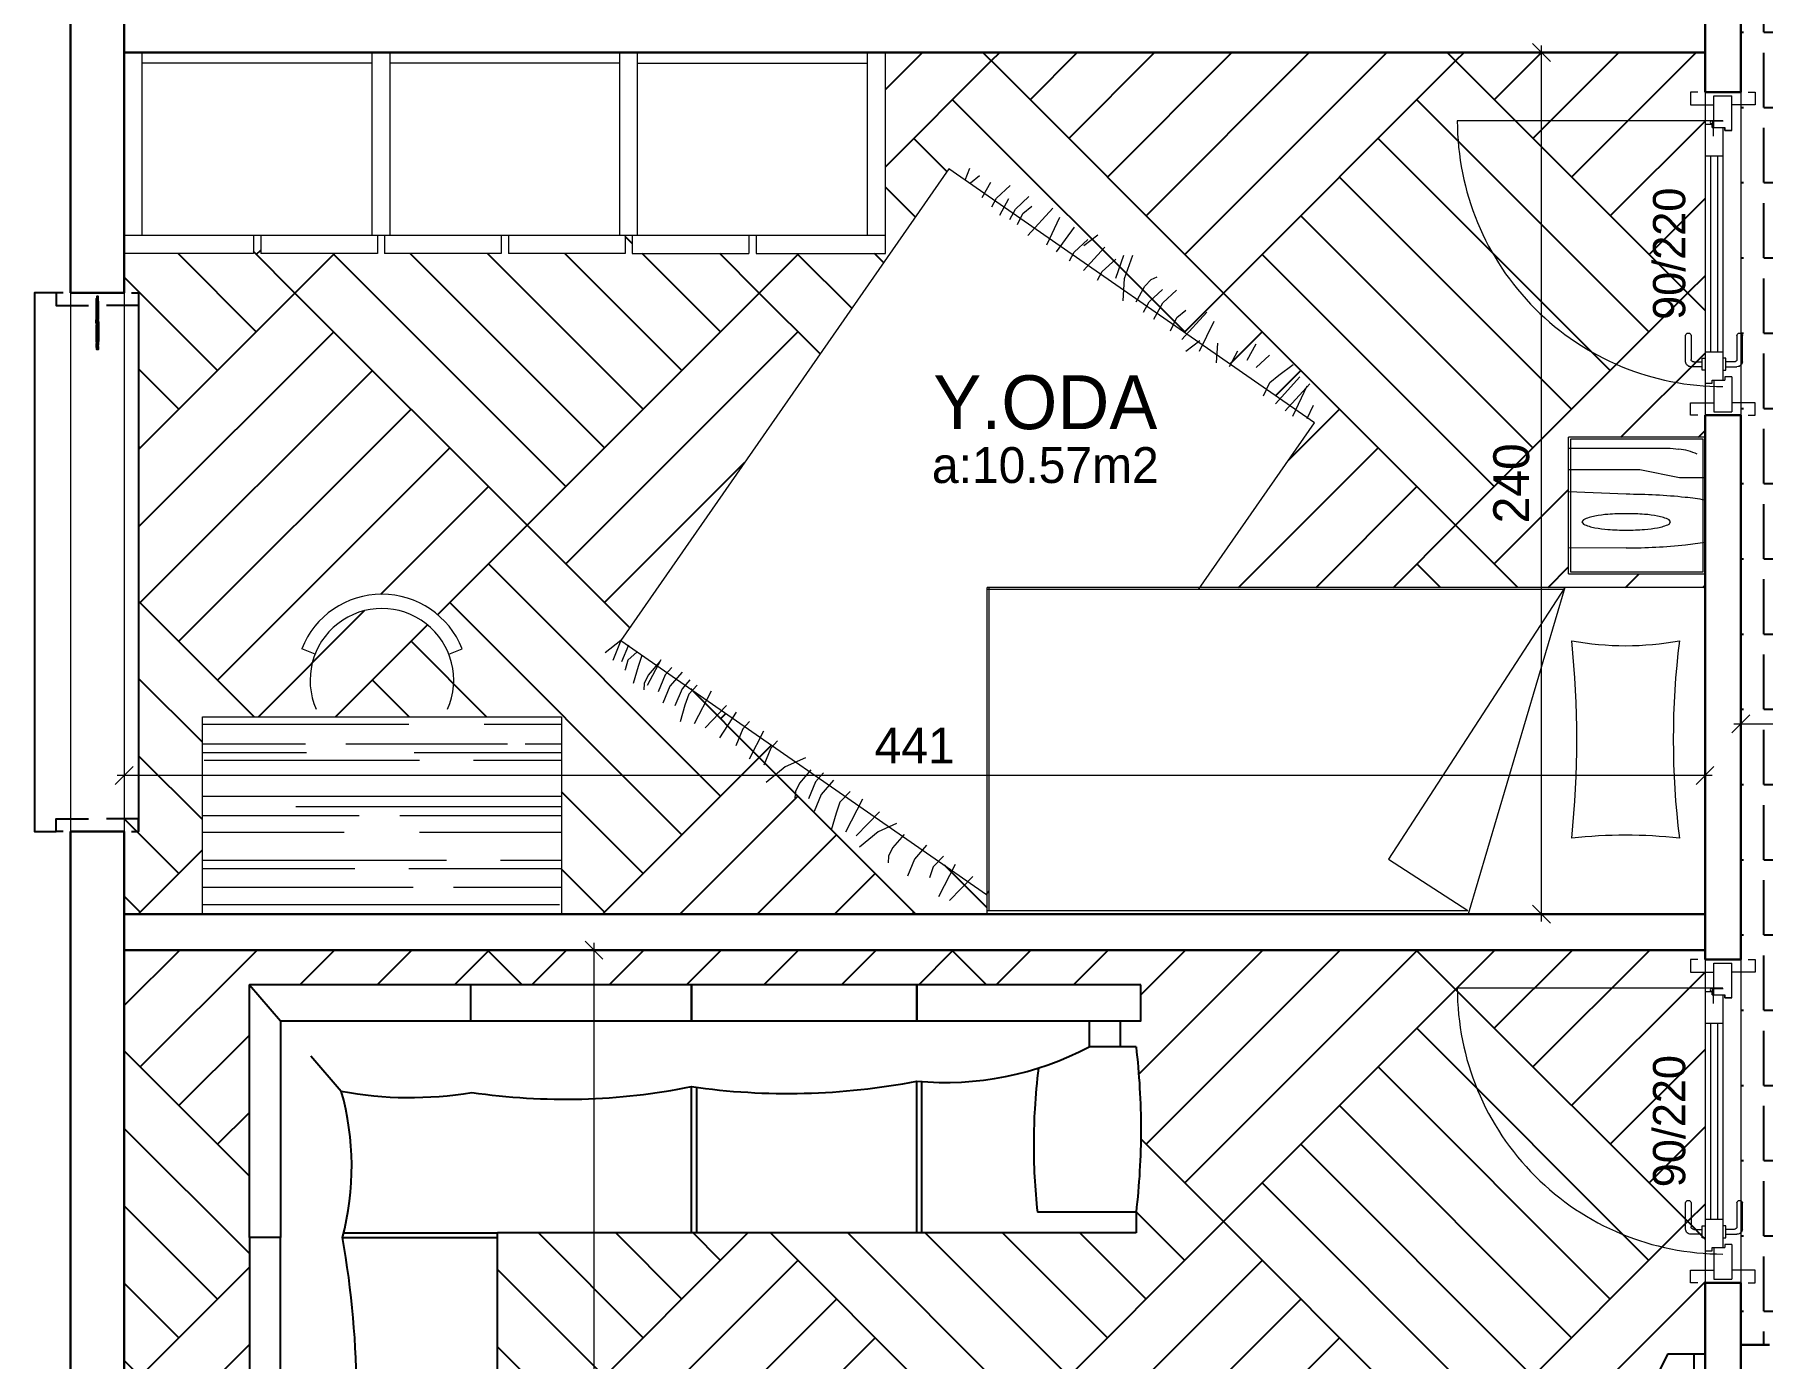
# Model space of a CAD drawing. Header units: centimetres. Extents: x 562865 to 1310255, y -148070 to 32737.
# Drawn here: x 616957.3 to 617438.7, y 17484.3 to 17853 of the extents above; entities that cross this region are included whole.
import ezdxf
from ezdxf.enums import TextEntityAlignment as Align

# ---------------------------------------------------------------- set-up
doc = ezdxf.new("R2010")
doc.units = ezdxf.units.CM
doc.header["$LTSCALE"] = 2.5
doc.layers.get('0').update_dxf_attribs({"color": 86})
for name, color, linetype in [('alan', 7, 'Continuous'), ('kapi-yazi', 7, 'Continuous'), ('mahal', 7, 'Continuous'), ('pencere', 7, 'Continuous'), ('tarama', 173, 'Continuous')]:
    doc.layers.add(name, color=color, linetype=linetype)
for name, color, linetype, lineweight in [('DUVAR', 4, 'Continuous', 30), ('duvar-kesim', 7, 'Continuous', 0), ('GÖRÜNÜŞLER', 96, 'Continuous', 25), ('iç ölçü', 106, 'Continuous', 18), ('kapi', 9, 'Continuous', 0)]:
    doc.layers.add(name, color=color, linetype=linetype, lineweight=lineweight)
doc.styles.add('PINAR', font='comic.ttf')
doc.dimstyles.new('TEMİZ ÖLÇÜ', dxfattribs={"dimtxt": 10, "dimasz": 5, "dimexe": 1.8, "dimexo": 0.625, "dimgap": 3, "dimtad": 1, "dimdec": 0, "dimrnd": 0.5, "dimzin": 1, "dimdsep": 46, "dimtxsty": 'PINAR', "dimblk": 'OBLIQUE', "dimcen": 0.9, "dimdle": 2, "dimclrd": 256, "dimclre": 256, "dimclrt": 7, "dimadec": 0, "dimazin": 0, "dimtfac": 1, "dimtdec": 0, "dimtofl": 0, "dimtmove": 2, "dimatfit": 2, "dimfxl": 10, "dimfxlon": 1, "dimlwd": -1, "dimlwe": -1, "dimarcsym": 0})
pattern_1 = [(135, (0, 0), (-129.315688, 1e-14), [91.44, -91.44]), (135, (10.78, 10.78), (-129.315688, 1e-14), [91.44, -91.44]), (135, (21.55, 21.55), (-129.315688, 1e-14), [91.44, -91.44]), (135, (32.33, 32.33), (-129.315688, 1e-14), [91.44, -91.44]), (135, (43.105, 43.105), (-129.315688, 1e-14), [91.44, -91.44]), (135, (53.88, 53.88), (-129.315688, 1e-14), [91.44, -91.44]), (135, (64.66, 64.66), (-129.315688, 1e-14), [91.44, -91.44]), (45, (-64.66, 64.66), (129.315688, -1e-14), [91.44, -91.44]), (45, (-75.43, 75.43), (129.315688, -1e-14), [91.44, -91.44]), (45, (-86.21, 86.21), (129.315688, -1e-14), [91.44, -91.44]), (45, (-96.99, 96.99), (129.315688, -1e-14), [91.44, -91.44]), (45, (-107.76, 107.76), (129.315688, -1e-14), [91.44, -91.44]), (45, (-118.54, 118.54), (129.315688, -1e-14), [91.44, -91.44]), (45, (-129.32, 129.32), (129.315688, -1e-14), [91.44, -91.44])]

# ---------------------------------------------------------------- blocks, each defined once
blk = doc.blocks.new('_Oblique')
at = {"color": 0, "linetype": 'ByBlock', "lineweight": -2}
blk.add_line((-0.5, -0.5), (0.5, 0.5), dxfattribs=at)
blk = doc.blocks.new('*D1235')
at = {"layer": 'Defpoints', "color": 0}
for p in [(617552.67, 17772.78), (617432.67, 17672.78), (617552.67, 17661.05)]:
    blk.add_point(p, dxfattribs=at)
at = {"layer": 'iç ölçü'}
for p, q in [((617432.67, 17671.05), (617432.67, 17659.25)), ((617552.67, 17671.05), (617552.67, 17659.25)), ((617430.67, 17661.05), (617554.67, 17661.05))]:
    blk.add_line(p, q, dxfattribs=at)
at = {"layer": 'iç ölçü', "linetype": 'ByBlock', "xscale": 5, "yscale": 5, "zscale": 5, "rotation": 180}
blk.add_blockref('_Oblique', (617432.67, 17661.05), dxfattribs=at)
at = {"layer": 'iç ölçü', "linetype": 'ByBlock', "xscale": 5, "yscale": 5, "zscale": 5}
blk.add_blockref('_Oblique', (617552.67, 17661.05), dxfattribs=at)
at = {"layer": 'iç ölçü', "color": 7, "insert": (617492.67, 17669.45), "char_height": 10, "attachment_point": 5, "style": 'PINAR'}
blk.add_mtext('120', dxfattribs=at)
blk = doc.blocks.new('*D1236')
at = {"layer": 'Defpoints', "color": 0}
for p in [(617125.82, 17598.01), (617113.18, 17090.3), (617125.82, 17090.3)]:
    blk.add_point(p, dxfattribs=at)
at = {"layer": 'iç ölçü'}
for p, q in [((617123.18, 17598.01), (617111.38, 17598.01)), ((617113.18, 17600.01), (617113.18, 17088.3)), ((617123.18, 17090.3), (617111.38, 17090.3))]:
    blk.add_line(p, q, dxfattribs=at)
at = {"layer": 'iç ölçü', "linetype": 'ByBlock', "xscale": 5, "yscale": 5, "zscale": 5}
for p, rotation in [((617113.18, 17598.01), 90), ((617113.18, 17090.3), 270)]:
    blk.add_blockref('_Oblique', p, dxfattribs=dict(at, rotation=rotation))
at = {"layer": 'iç ölçü', "color": 7, "insert": (617104.7, 17344.16), "char_height": 10, "attachment_point": 5, "rotation": 90, "style": 'PINAR'}
blk.add_mtext('508', dxfattribs=at)
blk = doc.blocks.new('*D1237')
at = {"layer": 'Defpoints', "color": 0}
for p in [(617422.67, 17547.84), (617422.67, 17465.07), (616982.34, 17446.57)]:
    blk.add_point(p, dxfattribs=at)
at = {"layer": 'iç ölçü'}
for p, q in [((617422.67, 17475.07), (617422.67, 17463.27)), ((616980.34, 17465.07), (617424.67, 17465.07)), ((616982.34, 17455.07), (616982.34, 17466.87))]:
    blk.add_line(p, q, dxfattribs=at)
at = {"layer": 'iç ölçü', "linetype": 'ByBlock', "xscale": 5, "yscale": 5, "zscale": 5, "rotation": 180}
blk.add_blockref('_Oblique', (616982.34, 17465.07), dxfattribs=at)
at = {"layer": 'iç ölçü', "linetype": 'ByBlock', "xscale": 5, "yscale": 5, "zscale": 5}
blk.add_blockref('_Oblique', (617422.67, 17465.07), dxfattribs=at)
at = {"layer": 'iç ölçü', "color": 7, "insert": (617202.5, 17473.44), "char_height": 10, "attachment_point": 5, "style": 'PINAR'}
blk.add_mtext('441', dxfattribs=at)
blk = doc.blocks.new('*D1241')
at = {"layer": 'Defpoints', "color": 0}
for p in [(617342.65, 17848.01), (617377.15, 17848.01), (617342.65, 17608.01)]:
    blk.add_point(p, dxfattribs=at)
at = {"layer": 'iç ölçü'}
for p, q in [((617367.15, 17848.01), (617378.95, 17848.01)), ((617377.15, 17606.01), (617377.15, 17850.01)), ((617367.15, 17608.01), (617378.95, 17608.01))]:
    blk.add_line(p, q, dxfattribs=at)
at = {"layer": 'iç ölçü', "linetype": 'ByBlock', "xscale": 5, "yscale": 5, "zscale": 5}
for p, rotation in [((617377.15, 17848.01), 90), ((617377.15, 17608.01), 270)]:
    blk.add_blockref('_Oblique', p, dxfattribs=dict(at, rotation=rotation))
at = {"layer": 'iç ölçü', "color": 7, "insert": (617368.75, 17728.01), "char_height": 10, "attachment_point": 5, "rotation": 90, "style": 'PINAR'}
blk.add_mtext('240', dxfattribs=at)
blk = doc.blocks.new('*D1242')
at = {"layer": 'Defpoints', "color": 0}
for p in [(616982.34, 17809.93), (617422.67, 17809.93), (616982.34, 17646.62)]:
    blk.add_point(p, dxfattribs=at)
at = {"layer": 'iç ölçü'}
for p, q in [((616982.34, 17656.62), (616982.34, 17644.82)), ((617422.67, 17656.62), (617422.67, 17644.82)), ((617424.67, 17646.62), (616980.34, 17646.62))]:
    blk.add_line(p, q, dxfattribs=at)
at = {"layer": 'iç ölçü', "linetype": 'ByBlock', "xscale": 5, "yscale": 5, "zscale": 5, "rotation": 180}
blk.add_blockref('_Oblique', (616982.34, 17646.62), dxfattribs=at)
at = {"layer": 'iç ölçü', "linetype": 'ByBlock', "xscale": 5, "yscale": 5, "zscale": 5}
blk.add_blockref('_Oblique', (617422.67, 17646.62), dxfattribs=at)
at = {"layer": 'iç ölçü', "color": 7, "insert": (617202.5, 17654.98), "char_height": 10, "attachment_point": 5, "style": 'PINAR'}
blk.add_mtext('441', dxfattribs=at)
blk = doc.blocks.new('fm-door1')
at = {"linetype": 'Continuous'}
for p, q in [((90, 50), (910, 50)), ((90, 50), (90, 30)), ((190, 50), (190, 0)), ((810, 50), (810, 0)), ((910, 50), (910, 30)), ((0, 25), (0, -25)), ((100, 25), (0, 25)), ((79.7, 31.8), (79.7, -0.3)), ((84, 27.6), (127.8, 27.6)), ((100, 30), (90, 30)), ((100, 30), (100, -5)), ((100, 30), (100, -5)), ((100, 0), (900, 0)), ((910, 30), (900, 30)), ((900, 30), (900, -5)), ((900, 25), (1000, 25)), ((1000, 25), (1000, -25)), ((110, -25), (0, -25)), ((100, -5), (110, -5)), ((110, -5), (100, -5)), ((110, -5), (110, -25)), ((110, -25), (110, -5)), ((890, -25), (890, -5)), ((890, -5), (900, -5)), ((890, -25), (1000, -25))]:
    blk.add_line(p, q, dxfattribs=at)
at = {"color": 8, "linetype": 'Continuous'}
for p, q in [((190, 35), (810, 35)), ((190, 15), (810, 15))]:
    blk.add_line(p, q, dxfattribs=at)
at = {"linetype": 'Continuous'}
for points in [[(857.6, 58.1), (857.6, 88.9, 0.414214), (842.4, 104.1), (758.6, 104.1, 1), (758.6, 88.9), (834.8, 88.9, -0.414214), (842.4, 81.3), (842.4, 58.1)], [(857.6, -8.1), (857.6, -38.9, -0.414214), (842.4, -54.1), (758.6, -54.1, -1), (758.6, -38.9), (834.8, -38.9, 0.414214), (842.4, -31.3), (842.4, -8.1)]]:
    blk.add_lwpolyline(points, format="xyb", dxfattribs=at)
for points in [[(869, 50), (869, 58.1), (831, 58.1), (831, 50)], [(869, 0), (869, -8.1), (831, -8.1), (831, 0)]]:
    blk.add_lwpolyline(points, dxfattribs=at)
blk.add_circle((84, 31.8), 4.26, dxfattribs=at)
blk = doc.blocks.new('Yatak-1b')
for p, q in [((-41.84, 200), (-41.84, 162)), ((-3.84, 200), (-41.84, 200)), ((-41.34, 199.5), (-41.34, 162.5)), ((-4.34, 199.5), (-41.34, 199.5)), ((-4.34, 162.5), (-4.34, 199.5)), ((-3.84, 162), (-3.84, 200)), ((91, 200), (0, 200)), ((0, 200), (0, 0)), ((91, 135.49), (91, 200)), ((-3.84, 162), (-41.84, 162)), ((-41.34, 162.5), (-4.34, 162.5)), ((91, 135.49), (91, 0)), ((91, 0), (0, 0))]:
    blk.add_line(p, q)
at = {"color": 33}
for p, q in [((-30.61, 192.93), (-30.61, 200)), ((-38.77, 190.26), (-38.52, 192.73)), ((-32.82, 181.86), (-30.61, 192.93)), ((-38.77, 162), (-38.77, 190.26)), ((-18.26, 190.4), (-18.88, 190.01)), ((-17.64, 190.01), (-18.26, 190.4)), ((-32.82, 162), (-32.82, 181.86)), ((-25.94, 178.05), (-26.6, 162)), ((-11.02, 178.05), (-10.96, 162)), ((-18.88, 166.12), (-18.26, 165.73)), ((-18.26, 165.73), (-17.64, 166.12)), ((0, 160.94), (75.67, 111.85)), ((0, 160.94), (91, 134.01)), ((75.67, 111.85), (89.99, 133.93))]:
    blk.add_line(p, q, dxfattribs=at)
at = {"color": 8}
for p, q in [((0.6, 160.76), (0.6, 0)), ((89.99, 0), (89.99, 133.93)), ((-51.11, 80.31), (-58.63, 87.13)), ((-49.19, 83.08), (-56.71, 89.9)), ((-47.74, 85.17), (-56.13, 89.18)), ((-47.07, 89.15), (-50.79, 90.94)), ((-59.17, 81.3), (-62.11, 85.23)), ((-61.26, 74.95), (-64.74, 78.69)), ((-57.12, 78.8), (-59.17, 81.3)), ((-53.41, 77.01), (-57.12, 78.8)), ((-63.33, 72.44), (-67.89, 74.95)), ((-61.55, 67.53), (-65.89, 69.88)), ((-65.78, 59.22), (-74.17, 63.22)), ((-62.52, 63.9), (-68.03, 64.28)), ((-69.04, 54.26), (-76.67, 61.18)), ((-65.81, 55.34), (-68.75, 59.28)), ((-75.16, 52.84), (-77.21, 55.35)), ((-79.54, 45.15), (-83.02, 48.9)), ((-79.3, 48.99), (-82.78, 52.74)), ((-74.74, 46.49), (-79.3, 48.99)), ((-71.45, 51.06), (-75.16, 52.84)), ((-85.76, 45.75), (-86.51, 47.37)), ((-83.93, 43.92), (-85.76, 45.75)), ((-79.59, 41.57), (-83.93, 43.92)), ((-76.66, 43.57), (-79.54, 45.15)), ((-86.07, 38.32), (-92.51, 40.57)), ((-86.12, 35.9), (-92.56, 38.14)), ((-87.99, 32.08), (-91.46, 35.83)), ((-79.85, 37.9), (-86.07, 38.32)), ((-95.29, 26.97), (-98.24, 30.9)), ((-88.24, 26.9), (-94.75, 32.8)), ((-85.56, 30.75), (-87.99, 32.08)), ((-93.5, 19.33), (-100.38, 24.33)), ((-93.4, 24.29), (-96.88, 28.04)), ((-90.98, 22.96), (-93.4, 24.29)), ((-95.4, 16.61), (-103.17, 20.32)), ((-98.05, 11.36), (-105.67, 18.28)), ((-105.41, 7.93), (-108.89, 11.68)), ((-104.17, 9.94), (-106.21, 12.44)), ((-101.07, 8.45), (-104.17, 9.94)), ((-108.44, 2.66), (-111.92, 6.4)), ((-103.74, 3.58), (-108.3, 6.09)), ((-102.53, 6.35), (-105.41, 7.93)), ((-108.59, -1.33), (-112.93, 1.02)), ((-106.02, 1.32), (-108.44, 2.66)), ((89.99, 0.6), (0, 0.6)), ((-112.66, -4.63), (-114.7, -2.13)), ((80.54, -4), (87.22, -10.46)), ((-113.47, -6.12), (-116.77, -4.82)), ((77.17, -8.85), (86.18, -13.52)), ((74.87, -12.16), (77.84, -15.01)), ((71.74, -16.83), (75.67, -20.23)), ((77.84, -15.01), (80.9, -16.06)), ((68.82, -23.09), (72.54, -26.34)), ((75.67, -20.23), (80.4, -22.19)), ((65.76, -25.26), (68.03, -30.3)), ((72.54, -26.34), (74.88, -27.42)), ((74.88, -27.42), (76.67, -27.55)), ((62.51, -29.95), (69.18, -36.42)), ((68.03, -30.3), (72.38, -35.55)), ((56.83, -38.11), (59.8, -40.97)), ((59, -34.74), (68.14, -39.47)), ((53.7, -42.79), (57.63, -46.19)), ((59.8, -40.97), (62.86, -42.01)), ((62.86, -42.01), (67.57, -43.4)), ((51.63, -45.6), (54.12, -47.75)), ((54.12, -47.75), (58.84, -49.71)), ((57.63, -46.19), (62.36, -48.14)), ((47.43, -50.57), (49.99, -56.25)), ((50.78, -49.05), (54.5, -52.29)), ((54.5, -52.29), (56.84, -53.37)), ((49.99, -56.25), (54.34, -61.5)), ((56.84, -53.37), (58.63, -53.51)), ((40.04, -62.27), (47.84, -66.31)), ((42.72, -58.41), (44.81, -60.22)), ((44.81, -60.22), (49.53, -62.18)), ((37.31, -66.2), (39.4, -68.01)), ((34.78, -69.84), (41.86, -74.54)), ((39.4, -68.01), (44.12, -69.97)), ((28.89, -76.87), (38.03, -81.61)), ((32.89, -72.56), (39.08, -78.55)), ((27.22, -80.72), (29.7, -83.1)), ((23.59, -84.92), (27.53, -88.32)), ((25.76, -82.82), (28.25, -84.97)), ((28.25, -84.97), (32.97, -86.93)), ((29.7, -83.1), (32.75, -84.15)), ((32.75, -84.15), (37.47, -85.53)), ((20.13, -90.91), (27.33, -94.64)), ((20.67, -91.18), (24.39, -94.43)), ((22.27, -87.84), (24.36, -89.65)), ((24.36, -89.65), (29.08, -91.61)), ((27.53, -88.32), (32.25, -90.28)), ((19, -96.14), (22.05, -97.19)), ((24.39, -94.43), (26.74, -95.51)), ((26.74, -95.51), (28.52, -95.64)), ((16.04, -99.92), (20.76, -101.87)), ((17.89, -97.42), (20.25, -100.06)), ((20.25, -100.06), (22.93, -100.82)), ((22.05, -97.19), (26.77, -98.57)), ((22.93, -100.82), (23.01, -100.87)), ((14.74, -101.98), (20.3, -104.23)), ((14.74, -101.98), (18.18, -106.4))]:
    blk.add_line(p, q, dxfattribs=at)
at = {"color": 33}
blk.add_lwpolyline([(0.6, 58.91), (-45.85, 91.2), (-116.64, -10.66), (14.74, -101.98), (85.53, -0.12), (84.49, 0.6)], dxfattribs=at)
for centre, radius, start, end in [((-23.6, 191.24), 15, 154.0085, 174.2856), ((56.8, 185.92), 82.34, 170.1544, 174.0179), ((-94.18, 185.92), 82.75, 5.9821, 9.7958), ((131.89, 178.05), 157.84, 174.0179, 180), ((-169.27, 178.05), 158.25, 0, 5.9821), ((-66.67, 177.87), 82.89, 349.5741, 10.4259), ((42.35, 412.24), 221.09, 262.855, 277.145), ((205.69, 177.87), 136.67, 173.6991, 186.3009), ((-5.93, 184.2), 14.19, 155.8434, 169.4757), ((-30.59, 184.2), 14.19, 10.5243, 24.1566), ((45.83, 178.06), 66.38, 175.5996, 180), ((13.83, 180.53), 34.29, 169.4757, 175.5997), ((-50.35, 180.53), 34.29, 4.4004, 10.5243), ((-82.35, 178.06), 66.38, 0, 4.4003), ((45.83, 178.06), 66.38, 180, 184.4003), ((-82.35, 178.06), 66.38, 355.5996, 0), ((13.83, 175.6), 34.29, 184.4004, 190.5243), ((-5.93, 171.93), 14.19, 190.5243, 204.1566), ((-30.59, 171.93), 14.19, 335.8434, 349.4757), ((-50.35, 175.6), 34.29, 349.4757, 355.5997), ((42.35, -94.99), 259.31, 83.9124, 96.0876)]:
    blk.add_arc(centre, radius, start, end, dxfattribs=at)
blk = doc.blocks.new('A$C355D1F9A')
for p, q in [((0, 0), (0, 212)), ((56, 212), (0, 212)), ((51, 212), (51, 0)), ((56, 176), (56, 212)), ((51, 207), (0, 207)), ((3, 143), (3, 207)), ((51, 176), (56, 176)), ((51, 174), (56, 174)), ((56, 141.5), (56, 174)), ((51, 143), (0, 143)), ((51, 141.5), (56, 141.5)), ((51, 138), (0, 138)), ((3, 138), (3, 74)), ((51, 139.5), (56, 139.5)), ((56, 139.5), (56, 107)), ((51, 107), (56, 107)), ((51, 105), (56, 105)), ((56, 105), (56, 72.5)), ((0, 74), (51, 74)), ((51, 72.5), (56, 72.5)), ((0, 69), (51, 69)), ((3, 69), (3, 5)), ((51, 70.5), (56, 70.5)), ((56, 70.5), (56, 38)), ((51, 38), (56, 38)), ((51, 36), (56, 36)), ((56, 36), (56, 0)), ((51, 5), (0, 5)), ((56, 0), (0, 0))]:
    blk.add_line(p, q)
blk = doc.blocks.new('Table-4')
at = {"color": 33}
for p, q in [((-18.61, 72.46), (-22.33, 73.93)), ((18.61, 72.46), (22.33, 73.93)), ((-50, 0), (-50, 55)), ((-50, 55), (50, 55)), ((50, 55), (50, 0)), ((50, 0), (-50, 0))]:
    blk.add_line(p, q, dxfattribs=at)
at = {"color": 8}
for p, q in [((-50, 52.95), (7.5, 52.95)), ((28.5, 52.95), (50, 52.95)), ((-50, 47.4), (-21.3, 47.4)), ((-50, 45), (-21, 45)), ((-10.05, 47.4), (34.95, 47.4)), ((9, 45), (50, 45)), ((39.9, 47.4), (50, 47.4)), ((-49.5, 42.9), (10.5, 42.9)), ((25.5, 42.9), (50, 42.9)), ((-50, 32.85), (50, 32.85)), ((-24, 30), (50, 30)), ((-50, 27.45), (-6.3, 27.45)), ((4.95, 27.45), (49.95, 27.45)), ((-50, 22.8), (-10.5, 22.8)), ((10.5, 22.8), (50, 22.8)), ((-50, 15), (18, 15)), ((33, 15), (50, 15)), ((-50, 12.75), (-7.5, 12.75)), ((7.5, 12.75), (50, 12.75)), ((-50, 7.5), (8.7, 7.5)), ((19.95, 7.5), (50, 7.5)), ((-50, 2.7), (49.5, 2.7))]:
    blk.add_line(p, q, dxfattribs=at)
at = {"color": 33}
blk.add_arc((0, 65.13), 24, 21.5068, 158.4932, dxfattribs=at)
at = {"color": 0}
blk.add_arc((0, 65.13), 20, 336.3107, 203.6893, dxfattribs=at)
blk = doc.blocks.new('fm-win2')
at = {"color": 8, "linetype": 'Continuous'}
for p, q in [((11, 1.4), (11, 0.2)), ((11, 1.4), (54.3, 1.4)), ((11, 0.2), (54.3, 0.2)), ((12, 1.4), (12, 0.2)), ((12.8, 3), (52.5, 3)), ((53.3, 1.4), (53.3, 0.2)), ((54.3, 1.4), (54.3, 0.2)), ((63.9, 0.3), (63.9, -0.9)), ((63.9, 0.3), (103.2, 0.3)), ((64.9, 0.3), (64.9, -0.9)), ((102.2, 0.3), (102.2, -0.9)), ((103.2, 0.3), (103.2, -0.9)), ((12.9, -1.9), (52.3, -1.9)), ((63.9, -0.9), (103.2, -0.9)), ((65.4, -3.3), (101.6, -3.3))]:
    blk.add_line(p, q, dxfattribs=at)
at = {"linetype": 'Continuous'}
for points in [[(7, -1.8), (0, -1.8), (0, 1.8), (7, 1.8)], [(7.5, -1.7), (7.5, -0.1), (7.2, -0.1), (7.2, 0.2), (7.5, 0.2), (7.5, 0.7), (7.2, 0.7), (7.2, 1), (7.5, 1), (7.5, 2), (6.2, 2), (6.2, 2.7), (5.6, 2.7), (5.5, 2), (5.2, 2), (5.4, 3), (12.5, 3), (12.7, 2), (12.4, 2), (12.3, 2.7), (11.7, 2.7), (11.7, 2), (10.5, 2), (10.5, 1), (10.8, 1), (10.8, 0.7), (10.5, 0.7), (10.5, 0.2), (10.8, 0.2), (10.8, -0.1), (10.5, -0.1), (10.5, -1.7), (10.8, -1.7), (10.8, -2), (7.2, -2), (7.2, -1.7)], [(58, 2), (59.2, 2), (59.2, 2.7), (59.8, 2.7), (59.9, 2), (60.2, 2), (60, 3), (52.8, 3), (52.6, 2), (52.9, 2), (53, 2.7), (53.5, 2.7), (53.5, 2), (54.7, 2), (54.7, 1), (54.4, 1), (54.4, 0.7), (54.7, 0.7), (54.7, 0.2), (54.4, 0.2), (54.4, -0.1), (54.7, -0.1), (54.7, -1.7), (54.4, -1.7), (54.4, -2), (58.3, -2), (58.3, -1.7), (58, -1.7), (58, -0.1), (58.3, -0.1), (58.3, 0.2), (58, 0.2), (58, 0.7), (58.3, 0.7), (58.3, 1), (58, 1)], [(63.1, -1.2), (63.1, 0.9), (63.9, 0.9), (63.9, 1.6), (64.4, 1.6), (64.5, 0.9), (64.9, 0.9), (64.7, 1.9), (59.8, 1.9), (59.8, 1.6), (59.9, 1.6), (59.9, 0.8), (59.1, 0.8), (59.1, -0.2), (60.1, -0.2), (60.1, -1.8), (59.1, -1.8), (59.1, -2.3), (57.5, -2.3), (57.5, -3.5), (63.4, -3.5), (63.4, -3.2), (63.1, -3.2), (63.1, -1.4), (63.4, -1.4), (63.4, -1.2)], [(104, -1.4), (103.7, -1.4), (103.7, -1.2), (104, -1.2), (104, 0.9), (103.1, 0.9), (103.1, 1.6), (102.6, 1.6), (102.5, 0.9), (102.2, 0.9), (102.4, 1.9), (107.3, 1.9), (107.3, 1.6), (107.2, 1.6), (107.2, 0.8), (108, 0.8), (108, -0.2), (107, -0.2), (107, -1.8), (108, -1.8), (108, -2.3), (109.5, -2.3), (109.5, -3.5), (103.7, -3.5), (103.7, -3.2), (104, -3.2)], [(109, 0.7), (108.7, 0.7), (108.7, 1), (109, 1), (109, 2), (107.8, 2), (107.8, 2.7), (107.2, 2.7), (107.1, 2), (106.8, 2), (107, 3), (114.4, 3), (114.6, 2), (114.2, 2), (114.1, 2.7), (113.6, 2.7), (113.6, 2), (112.3, 2), (112.3, 1), (112.6, 1), (112.6, 0.7), (112.3, 0.7), (112.3, 0.2), (112.6, 0.2), (112.6, -0.1), (112.3, -0.1), (112.3, -1.7), (112.6, -1.7), (112.6, -2), (108.7, -2), (108.7, -1.7), (109, -1.7), (109, -0.1), (108.7, -0.1), (108.7, 0.2), (109, 0.2)], [(113, -1.8), (120, -1.8), (120, 1.8), (113, 1.8)]]:
    blk.add_lwpolyline(points, close=True, dxfattribs=at)
at = {"color": 8, "linetype": 'Continuous'}
blk.add_lwpolyline([(63.4, 1.9), (65.2, 3.7), (101.8, 3.7), (103.6, 1.9)], dxfattribs=at)
for points in [[(10.9, -1.4), (10.9, -1.9), (12.6, -1.9), (12.6, -0.5), (12.3, -0.5), (12.3, -1), (11.8, -1), (11.8, -0.5), (11.5, -0.5), (11.5, -1.1), (10.7, -1.1), (10.7, -0.5), (10.6, -0.5), (10.6, -1.4)], [(54.3, -1.4), (54.3, -1.9), (52.6, -1.9), (52.6, -0.5), (52.9, -0.5), (52.9, -1), (53.4, -1), (53.4, -0.5), (53.7, -0.5), (53.7, -1.1), (54.5, -1.1), (54.5, -0.5), (54.6, -0.5), (54.6, -1.4)], [(63.2, -2.4), (63.5, -2.4), (63.5, -3.3), (65.2, -3.3), (65.2, -1.6), (64.9, -1.6), (64.9, -2.1), (64.4, -2.1), (64.4, -1.6), (64.1, -1.6), (64.1, -2.1), (63.3, -2.1), (63.3, -1.6), (63.2, -1.6)], [(103.9, -2.4), (103.6, -2.4), (103.6, -3.3), (101.9, -3.3), (101.9, -1.6), (102.2, -1.6), (102.2, -2.1), (102.7, -2.1), (102.7, -1.6), (103, -1.6), (103, -2.1), (103.8, -2.1), (103.8, -1.6), (103.9, -1.6)]]:
    blk.add_lwpolyline(points, close=True, dxfattribs=at)
blk = doc.blocks.new('A$C066E2ABA')
at = {"color": 33}
for p, q in [((61.56, 250.01), (61.56, 239.99)), ((233.92, 239.99), (233.92, 232.7)), ((242.56, 239.99), (242.56, 232.7)), ((17.12, 230.17), (25.6, 220.34)), ((246.99, 186.62), (219.52, 186.62)), ((8.64, 116.25), (0, 116.25)), ((8.64, 63.81), (0, 63.81)), ((63.36, 2.79), (63.36, 30.25)), ((8.64, 15.85), (17.28, 15.85)), ((8.64, 7.21), (17.28, 7.21))]:
    blk.add_line(p, q, dxfattribs=at)
for p, q in [((123.12, 180.89), (123.12, 221.61)), ((185.88, 180.79), (185.88, 223.14)), ((187.33, 180.89), (187.33, 223.02)), ((124.68, 180.79), (124.68, 221.39)), ((246.99, 186.62), (246.99, 180.89)), ((25.95, 179.56), (69.12, 179.56)), ((26.21, 180.88), (69.12, 180.88)), ((246.99, 180.89), (69.12, 180.89)), ((69.12, 34.56), (69.12, 180.88)), ((69.22, 116.25), (29.35, 116.25)), ((69.12, 117.81), (29.45, 117.81)), ((69.22, 63.81), (26.29, 63.81)), ((69.12, 65.37), (26.72, 65.37)), ((0, 0), (34.56, 0))]:
    blk.add_line(p, q)
for points in [[(0, 250.01), (8.64, 239.99), (8.64, 179.56), (0, 179.56)], [(123.12, 250.01), (0, 250.01), (8.64, 239.99), (123.12, 239.99)], [(185.88, 250.01), (123.12, 250.01), (123.12, 239.99), (185.88, 239.99)], [(248.32, 250.01), (185.88, 250.01), (185.88, 239.99), (248.32, 239.99)], [(0, 0), (8.64, 0), (8.64, 179.56), (0, 179.56)]]:
    blk.add_lwpolyline(points, close=True, dxfattribs=at)
for points in [[(246.99, 232.7), (233.92, 232.7)], [(17.28, 2.79), (17.28, 15.85)]]:
    blk.add_lwpolyline(points, dxfattribs=at)
for points in [[(246.99, 232.7, -0.014488), (247.99, 221.2, -0.014488), (248.32, 209.66, -0.014488), (247.99, 198.12, -0.014488), (246.99, 186.62)], [(219.81, 226.79, 0.016737), (218.76, 215.42, 0.013189), (218.48, 206.42, 0.014538), (218.71, 196.5, 0.014538), (219.52, 186.62)], [(23.5, 30, -0.016277), (34.56, 31.01, -0.013189), (43.56, 31.3, -0.014538), (53.47, 31.06, -0.014538), (63.36, 30.25)], [(17.28, 2.79, 0.014488), (28.78, 1.78, 0.014488), (40.32, 1.45, 0.014488), (51.86, 1.78, 0.014488), (63.36, 2.79)]]:
    blk.add_lwpolyline(points, format="xyb", dxfattribs=at)
for centre, radius, start, end in [((193.83, 308.71), 85.93, 264.694, 297.8106), ((87.91, 396.43), 178.32, 261.6181, 281.3864), ((149.94, 409.56), 189.85, 261.8786, 280.9134), ((-49.14, 199.32), 77.64, 345.2597, 15.7087), ((44.7, 323.09), 104.51, 259.4708, 279.4824), ((-235.09, 133.8), 265.02, 350.4947, 9.9438), ((-127.38, 71.06), 154.84, 339.1104, 7.0365)]:
    blk.add_arc(centre, radius, start, end, dxfattribs=at)
for centre, radius, start, end in [((69.12, 180.88), 0.0036, 90, 180), ((34.56, 34.56), 34.56, 326.4427, 0), ((34.56, 34.56), 34.56, 270, 286.9198)]:
    blk.add_arc(centre, radius, start, end)
blk = doc.blocks.new('A$C632D768A')
at = {"color": 33}
for p, q in [((22.62, 230), (5, 195.38)), ((22.62, 230), (33, 230)), ((30, 185), (30, 230)), ((33, 180), (33, 230)), ((5, 185), (5, 195.38)), ((33, 50), (33, 185)), ((5, 115), (5, 180)), ((30, 115), (30, 180)), ((33, 115), (33, 110)), ((5, 110), (5, 50)), ((30, 110), (30, 50)), ((33, 50), (33, 0)), ((5, 45), (5, 34.62)), ((30, 45), (30, 0)), ((22.62, 0), (5, 34.62)), ((22.62, 0), (33, 0))]:
    blk.add_line(p, q, dxfattribs=at)
for p, q in [((12, 185), (0, 185)), ((0, 180), (0, 185)), ((33, 185), (14, 185)), ((14, 180), (14, 185)), ((12, 180), (0, 180)), ((33, 180), (14, 180)), ((19, 115), (19, 180)), ((0, 115), (12, 115)), ((0, 115), (0, 110)), ((14, 115), (33, 115)), ((14, 115), (14, 110)), ((0, 110), (12, 110)), ((14, 110), (33, 110)), ((19, 110), (19, 50)), ((0, 50), (0, 45)), ((12, 50), (0, 50)), ((14, 50), (14, 45)), ((33, 50), (14, 50)), ((12, 45), (0, 45)), ((33, 45), (14, 45))]:
    blk.add_line(p, q)

msp = doc.modelspace()

# ---------------------------------------------------------------- hatches: boundary and pattern name
at = {"layer": 'tarama'}
h = msp.add_hatch(dxfattribs=at)
h.set_pattern_fill('ANGLE,_O', color=256, scale=3)
h.set_pattern_definition([(0, (0, 0), (0, 20.955), [15.24, -5.715]), (90, (0, 0), (-20.955, 1e-15), [15.24, -5.715])])
h.paths.add_polyline_path([(617552.67, 17828.01), (617552.67, 17868.01), (617692.67, 17868.01), (617692.67, 17877.86), (617692.67, 17977.86), (617692.67, 17988.01), (617545.61, 17988.01), (617455.61, 17988.01), (617432.67, 17988.01), (617432.67, 17836.96), (617432.67, 17746.96), (617432.67, 17595.35), (617432.67, 17505.35), (617432.67, 17488.01), (617440.66, 17488.01), (617530.66, 17488.01), (617552.67, 17488.01), (617552.67, 17643.09), (617552.67, 17723.09)])
h.paths.add_polyline_path([(617472.43, 17888.22), (617553.01, 17888.22), (617553.01, 17914.16), (617472.43, 17914.16)], flags=24)
h.paths.add_polyline_path([(617483.3, 17869.56), (617548.27, 17869.56), (617548.27, 17886.65), (617483.3, 17886.65)], flags=24)
h.paths.add_polyline_path([(617675, 17955.51), (617675, 17900.22), (617690.7, 17900.22), (617690.7, 17955.51)], flags=24)
h.paths.add_polyline_path([(617479.36, 17679.86), (617505.97, 17679.86), (617505.97, 17659.05), (617479.36, 17659.05)], flags=24)
h.paths.add_polyline_path([(617609.36, 17895.57), (617635.97, 17895.57), (617635.97, 17874.75), (617609.36, 17874.75)], flags=24)
h.paths.add_polyline_path([(617561.68, 17914.71), (617561.68, 17941.31), (617582.49, 17941.31), (617582.49, 17914.71)], flags=24)
h.paths.add_polyline_path([(617441.56, 17723.49), (617441.56, 17752.53), (617462.51, 17752.53), (617462.51, 17723.49)], flags=24)
h = msp.add_hatch(dxfattribs=at)
h.set_pattern_fill('AR-PARQ1,_O', color=1, scale=0.3, angle=45)
h.set_pattern_definition(pattern_1)
h.paths.add_polyline_path([(617422.67, 17836.96), (617422.67, 17848.01), (617194.34, 17848.01), (617194.34, 17792.01), (617158.34, 17792.01), (617158.34, 17797.01), (617156.34, 17797.01), (617156.34, 17792.01), (617123.84, 17792.01), (617123.84, 17797.01), (617121.84, 17797.01), (617121.84, 17792.01), (617089.34, 17792.01), (617089.34, 17797.01), (617087.34, 17797.01), (617087.34, 17792.01), (617054.84, 17792.01), (617054.84, 17797.01), (617052.84, 17797.01), (617052.84, 17792.01), (617020.34, 17792.01), (617020.34, 17797.01), (617018.34, 17797.01), (617018.34, 17792.01), (616982.34, 17792.01), (616982.34, 17781.06), (616982.34, 17777.56), (616986.34, 17777.56), (616986.34, 17634.56), (616982.34, 17634.56), (616982.34, 17631.06), (616982.34, 17608.01), (617004.1, 17608.01), (617004.1, 17663.01), (617104.1, 17663.01), (617104.1, 17608.01), (617222.67, 17608.01), (617222.67, 17613.39), (617120.69, 17684.27), (617212.01, 17815.65), (617307.02, 17749.61), (617311.63, 17754.69), (617308.66, 17748.47), (617313.86, 17744.86), (617281.99, 17699.01), (617422.67, 17699.01), (617422.67, 17702.85), (617384.67, 17702.85), (617384.67, 17740.85), (617422.67, 17740.85), (617422.67, 17746.96)])
h.paths.add_polyline_path([(617076.43, 17681.94, 0.680789), (617031.77, 17681.94), (617035.49, 17680.48, -0.680789), (617072.71, 17680.48)], flags=16)
h.paths.add_polyline_path([(617420.37, 17767.11), (617420.37, 17816.8), (617404.62, 17816.8), (617404.62, 17767.11)], flags=24)
h.paths.add_polyline_path([(617358.34, 17713.62), (617358.34, 17742.4), (617379.15, 17742.4), (617379.15, 17713.62)], flags=24)
h = msp.add_hatch(dxfattribs=at)
h.set_pattern_fill('AR-PARQ1,_O', color=1, scale=0.3, angle=45)
h.set_pattern_definition(pattern_1)
h.paths.add_polyline_path([(617394.67, 17435.58), (617389.67, 17435.58), (617389.67, 17440.58), (617394.67, 17440.58), (617394.67, 17450.97), (617412.28, 17485.58), (617422.67, 17485.58), (617422.67, 17505.35), (617422.67, 17595.35), (617422.67, 17598.01), (616982.34, 17598.01), (616982.34, 17421.69), (616982.34, 17418.19), (616986.34, 17418.19), (616986.34, 17225.19), (616982.34, 17225.19), (616982.34, 17221.69), (616982.34, 17200.3), (616991.8, 17200.3), (617071.8, 17200.3), (617092.34, 17200.3), (617092.34, 17090.3), (617155.31, 17090.3), (617158.81, 17090.3), (617158.81, 17094.3), (617351.81, 17094.3), (617351.81, 17090.3), (617355.31, 17090.3), (617422.67, 17090.3), (617422.67, 17255.58), (617412.28, 17255.58), (617394.67, 17290.2), (617394.67, 17300.58), (617389.67, 17300.58), (617389.67, 17305.58), (617394.67, 17305.58), (617394.67, 17365.58), (617389.67, 17365.58), (617389.67, 17370.58), (617394.67, 17370.58)])
h.paths.add_polyline_path([(617193.35, 17391.03), (617155.35, 17391.03, -0.414214), (617140.85, 17405.53), (617140.85, 17443.53, -0.414214), (617155.35, 17458.03), (617193.35, 17458.03, -0.415274), (617207.85, 17443.48), (617207.85, 17405.59, -0.415274)], flags=16)
h.paths.add_polyline_path([(617268.56, 17264.1), (617268.56, 17256.67), (617268.62, 17256.67), (617269.54, 17245.16), (617270.59, 17236.29), (617271.65, 17227.94), (617272.24, 17222.48), (617290.06, 17222.48), (617290.71, 17227.94), (617291.83, 17236.29), (617292.88, 17245.16), (617293.8, 17256.67), (617293.93, 17256.67), (617293.93, 17264.1), (617297.94, 17264.1), (617297.94, 17261.33), (617324.5, 17261.33), (617324.5, 17264.1), (617328.51, 17264.1), (617328.51, 17256.67), (617328.58, 17256.67), (617329.5, 17245.16), (617330.55, 17236.29), (617331.6, 17227.94), (617332.19, 17222.48), (617342.12, 17222.48), (617342.12, 17201.54), (617347.18, 17200.99), (617355.53, 17199.93), (617364.4, 17198.88), (617375.91, 17197.96), (617375.91, 17197.9), (617383.34, 17197.9), (617383.34, 17193.89), (617380.57, 17193.89), (617380.57, 17167.33), (617383.34, 17167.33), (617383.34, 17163.32), (617375.91, 17163.32), (617375.91, 17163.19), (617364.4, 17162.27), (617355.53, 17161.21), (617347.18, 17160.1), (617342.12, 17159.49), (617342.12, 17137.48), (617332.19, 17137.48), (617331.6, 17132.03), (617330.55, 17123.68), (617329.5, 17114.8), (617328.58, 17103.3), (617328.51, 17103.3), (617328.51, 17095.87), (617324.5, 17095.87), (617324.5, 17098.63), (617297.94, 17098.63), (617297.94, 17095.87), (617293.93, 17095.87), (617293.93, 17103.3), (617293.8, 17103.3), (617292.88, 17114.8), (617291.83, 17123.68), (617290.71, 17132.03), (617290.06, 17137.48), (617272.24, 17137.48), (617271.65, 17132.03), (617270.59, 17123.68), (617269.54, 17114.8), (617268.62, 17103.3), (617268.56, 17103.3), (617268.56, 17095.87), (617264.55, 17095.87), (617264.55, 17098.63), (617237.99, 17098.63), (617237.99, 17095.87), (617233.98, 17095.87), (617233.98, 17103.3), (617233.85, 17103.3), (617232.93, 17114.8), (617231.87, 17123.68), (617230.76, 17132.03), (617230.11, 17137.48), (617212.22, 17137.48), (617211.63, 17132.03), (617210.57, 17123.68), (617209.52, 17114.8), (617208.6, 17103.3), (617208.54, 17103.3), (617208.54, 17095.87), (617204.53, 17095.87), (617204.53, 17098.63), (617177.97, 17098.63), (617177.97, 17095.87), (617173.96, 17095.87), (617173.96, 17103.3), (617173.83, 17103.3), (617172.91, 17114.8), (617171.85, 17123.68), (617170.74, 17132.03), (617170.09, 17137.48), (617162.13, 17137.48), (617162.13, 17159.49), (617157.06, 17160.1), (617148.71, 17161.21), (617139.84, 17162.27), (617128.34, 17163.19), (617128.34, 17163.32), (617120.91, 17163.32), (617120.91, 17167.33), (617123.67, 17167.33), (617123.67, 17193.89), (617120.91, 17193.89), (617120.91, 17197.9), (617128.34, 17197.9), (617128.34, 17197.96), (617139.84, 17198.88), (617148.71, 17199.93), (617157.06, 17200.99), (617162.13, 17201.54), (617162.13, 17222.48), (617170.09, 17222.48), (617170.74, 17227.94), (617171.85, 17236.29), (617172.91, 17245.16), (617173.83, 17256.67), (617173.96, 17256.67), (617173.96, 17264.1), (617177.97, 17264.1), (617177.97, 17261.33), (617204.53, 17261.33), (617204.53, 17264.1), (617208.54, 17264.1), (617208.54, 17256.67), (617208.6, 17256.67), (617209.52, 17245.16), (617210.57, 17236.29), (617211.63, 17227.94), (617212.22, 17222.48), (617230.11, 17222.48), (617230.76, 17227.94), (617231.87, 17236.29), (617232.93, 17245.16), (617233.85, 17256.67), (617233.98, 17256.67), (617233.98, 17264.1), (617237.99, 17264.1), (617237.99, 17261.33), (617264.55, 17261.33), (617264.55, 17264.1)], flags=16)
h.paths.add_polyline_path([(617264.18, 17519.23), (617086.32, 17519.23, 2.414214), (617086.32, 17519.23), (617086.31, 17519.23), (617086.31, 17372.91, -0.147477), (617080.55, 17353.8), (617080.55, 17341.13, -0.014488), (617069.05, 17340.13, -0.009094), (617061.81, 17339.84, -0.073961), (617051.75, 17338.35), (617017.19, 17338.35), (617017.19, 17517.91), (617017.19, 17588.35), (617140.31, 17588.35), (617203.08, 17588.35), (617265.51, 17588.35), (617265.51, 17578.34), (617259.75, 17578.34), (617259.75, 17571.04), (617264.18, 17571.04, -0.014488), (617265.18, 17559.54, -0.014488), (617265.51, 17548, -0.014488), (617265.18, 17536.47, -0.014488), (617264.18, 17524.96)], flags=16)
h.paths.add_polyline_path([(617006.97, 17202.63), (617056.64, 17202.63), (617056.64, 17218.34), (617006.97, 17218.34)], flags=24)
h.paths.add_polyline_path([(617420.37, 17525.5), (617420.37, 17575.19), (617404.62, 17575.19), (617404.62, 17525.5)], flags=24)
h.paths.add_polyline_path([(617279.08, 17296.83), (617348.07, 17296.83), (617348.07, 17313.91), (617279.08, 17313.91)], flags=24)
h.paths.add_polyline_path([(617272.29, 17310.4), (617354.85, 17310.4), (617354.85, 17335.42), (617272.29, 17335.42)], flags=24)
h.paths.add_polyline_path([(617193.35, 17396.03), (617155.35, 17396.03, -0.414214), (617145.85, 17405.53), (617145.85, 17443.53, -0.414214), (617155.35, 17453.03), (617193.35, 17453.03, -0.415524), (617202.85, 17443.49), (617202.85, 17405.58, -0.415524)], flags=0)
h.paths.add_polyline_path([(617262.18, 17248.12), (617262.44, 17238.13), (617263.3, 17227.94), (617239.17, 17227.94), (617240.03, 17238.13), (617240.22, 17248.12)], flags=0)
h.paths.add_polyline_path([(617300.18, 17248.12), (617322.13, 17248.12), (617322.4, 17238.13), (617323.25, 17227.94), (617299.12, 17227.94), (617299.98, 17238.13)], flags=0)
h.paths.add_polyline_path([(617202.16, 17248.12), (617202.42, 17238.13), (617203.28, 17227.94), (617179.15, 17227.94), (617180.01, 17238.13), (617180.2, 17248.12)], flags=0)
h.paths.add_polyline_path([(617347.18, 17192.64), (617357.37, 17191.78), (617367.36, 17191.52), (617367.36, 17169.56), (617357.37, 17169.37), (617347.18, 17168.51)], flags=0)
h.paths.add_polyline_path([(617157.06, 17168.51), (617146.87, 17169.37), (617136.88, 17169.56), (617136.88, 17191.52), (617146.87, 17191.78), (617157.06, 17192.64)], flags=0)
h.paths.add_polyline_path([(617263.3, 17132.03), (617262.44, 17121.84), (617262.18, 17111.85), (617240.22, 17111.85), (617240.03, 17121.84), (617239.17, 17132.03)], flags=0)
h.paths.add_polyline_path([(617299.12, 17132.03), (617323.25, 17132.03), (617322.4, 17121.84), (617322.13, 17111.85), (617300.18, 17111.85), (617299.98, 17121.84)], flags=0)
h.paths.add_polyline_path([(617203.28, 17132.03), (617202.42, 17121.84), (617202.16, 17111.85), (617180.2, 17111.85), (617180.01, 17121.84), (617179.15, 17132.03)], flags=0)
h.paths.add_polyline_path([(617094.23, 17329.81), (617094.23, 17358.5), (617115.18, 17358.5), (617115.18, 17329.81)], flags=24)
h.paths.add_polyline_path([(617189, 17483.8), (617216.01, 17483.8), (617216.01, 17463.07), (617189, 17463.07)], flags=24)

# ---------------------------------------------------------------- linework, layer by layer
at = {"layer": 'DUVAR'}
for p, q in [((617422.67, 17998.01), (617422.67, 17836.96)), ((617432.67, 17988.01), (617432.67, 17836.96)), ((616967.34, 17931.98), (616967.34, 17781.06)), ((616982.34, 17931.98), (616982.34, 17781.06)), ((617422.67, 17848.01), (616982.34, 17848.01)), ((617432.67, 17836.96), (617422.67, 17836.96)), ((616982.34, 17781.06), (616967.34, 17781.06)), ((617422.67, 17746.96), (617422.67, 17595.35)), ((617432.67, 17746.96), (617422.67, 17746.96)), ((617432.67, 17746.96), (617432.67, 17595.35)), ((616967.34, 17631.06), (616967.34, 17421.69)), ((616982.34, 17631.06), (616967.34, 17631.06)), ((616982.34, 17631.06), (616982.34, 17421.69)), ((617422.67, 17608.01), (616982.34, 17608.01)), ((617422.67, 17598.01), (616982.34, 17598.01)), ((617432.67, 17595.35), (617422.67, 17595.35)), ((617422.67, 17505.35), (617422.67, 17075.3)), ((617432.67, 17505.35), (617422.67, 17505.35)), ((617432.67, 17505.35), (617432.67, 17075.3)), ((617440.66, 17488.01), (617432.67, 17488.01))]:
    msp.add_line(p, q, dxfattribs=at)
at = {"layer": 'duvar-kesim'}
for p, q in [((617422.67, 17836.96), (617422.67, 17746.96)), ((617432.67, 17836.96), (617432.67, 17746.96)), ((616967.34, 17781.06), (616967.34, 17631.06)), ((616982.34, 17781.06), (616982.34, 17631.06)), ((617422.67, 17595.35), (617422.67, 17505.35)), ((617432.67, 17595.35), (617432.67, 17505.35))]:
    msp.add_line(p, q, dxfattribs=at)
at = {"layer": 'kapi'}
for points in [[(617420.67, 17836.96), (617418.67, 17836.96), (617418.67, 17833.46), (617425.17, 17833.46)], [(617434.67, 17836.96), (617436.67, 17836.96), (617436.67, 17833.46), (617430.17, 17833.46)], [(617420.67, 17746.96), (617418.67, 17746.96), (617418.67, 17750.46), (617425.17, 17750.46)], [(617434.67, 17746.96), (617436.67, 17746.96), (617436.67, 17750.46), (617430.17, 17750.46)], [(617420.67, 17595.35), (617418.67, 17595.35), (617418.67, 17591.85), (617425.17, 17591.85)], [(617434.67, 17595.35), (617436.67, 17595.35), (617436.67, 17591.85), (617430.17, 17591.85)], [(617420.67, 17505.35), (617418.67, 17505.35), (617418.67, 17508.85), (617425.17, 17508.85)], [(617434.67, 17505.35), (617436.67, 17505.35), (617436.67, 17508.85), (617430.17, 17508.85)]]:
    msp.add_lwpolyline(points, dxfattribs=at)
for points in [[(617427.67, 17828.96), (617353.67, 17828.96, 0.414214), (617427.67, 17754.96, 0.414214)], [(617427.67, 17587.35), (617353.67, 17587.35, 0.414214), (617427.67, 17513.35, 0.414214)]]:
    msp.add_lwpolyline(points, format="xyb", dxfattribs=at)
at = {"layer": 'pencere'}
for points in [[(616963.34, 17781.06), (616957.34, 17781.06), (616957.34, 17631.06), (616963.34, 17631.06)], [(616965.34, 17781.06), (616963.34, 17781.06), (616963.34, 17777.56), (616972.34, 17777.56)], [(616984.34, 17781.06), (616986.34, 17781.06), (616986.34, 17777.56), (616977.34, 17777.56)], [(616986.34, 17781.06), (616986.34, 17631.06)], [(616965.34, 17631.06), (616963.34, 17631.06), (616963.34, 17634.56), (616972.34, 17634.56)], [(616984.34, 17631.06), (616986.34, 17631.06), (616986.34, 17634.56), (616977.34, 17634.56)]]:
    msp.add_lwpolyline(points, dxfattribs=at)

# ---------------------------------------------------------------- block references
at = {"layer": 'GÖRÜNÜŞLER'}
for name, p in [('A$C066E2ABA', (617017.19, 17338.35)), ('A$C632D768A', (617389.67, 17255.58))]:
    msp.add_blockref(name, p, dxfattribs=at)
at = {"layer": 'iç ölçü', "rotation": 270}
for name, p in [('A$C355D1F9A', (616982.34, 17848.01)), ('Yatak-1b', (617222.67, 17699.01))]:
    msp.add_blockref(name, p, dxfattribs=at)
at = {"layer": 'iç ölçü'}
msp.add_blockref('Table-4', (617054.1, 17608.01), dxfattribs=at)
at = {"layer": 'kapi', "xscale": 0.08800000000337604, "yscale": -0.09999999999854481, "zscale": 0.08800000000000001, "rotation": 270}
for p in [(617427.67, 17835.96), (617427.67, 17594.35)]:
    msp.add_blockref('fm-door1', p, dxfattribs=at)
at = {"layer": 'pencere', "xscale": 0.1233333333333333, "yscale": -0.1, "zscale": 0.1233333333333333, "rotation": 270}
msp.add_blockref('fm-win2', (616974.84, 17780.06), dxfattribs=at)

# ---------------------------------------------------------------- texts
at = {"layer": 'alan', "style": 'PINAR'}
msp.add_text('a:10.57m2', height=10, dxfattribs=at).set_placement((617238.9, 17728.1), align=Align.CENTER)
at = {"layer": 'kapi-yazi', "style": 'PINAR'}
for p in [(617412.67, 17791.96), (617412.67, 17550.35)]:
    msp.add_text('90/220', height=9, rotation=90, dxfattribs=at).set_placement(p, align=Align.MIDDLE_CENTER)
at = {"layer": 'mahal', "style": 'PINAR'}
msp.add_text('Y.ODA', height=15, dxfattribs=at).set_placement((617238.9, 17743.1), align=Align.CENTER)

# ---------------------------------------------------------------- dimensions: what is measured, and where the dimension line sits
at = {"layer": 'iç ölçü'}
for base, p1, p2, picture, middle in [((617377.15, 17848.01), (617342.65, 17608.01), (617342.65, 17848.01), '*D1241', (617368.75, 17728.01)), ((617113.18, 17090.3), (617125.82, 17598.01), (617125.82, 17090.3), '*D1236', (617104.7, 17344.16))]:
    dim = msp.add_linear_dim(base=base, p1=p1, p2=p2, angle=90, dimstyle='TEMİZ ÖLÇÜ', override={"dimarcsym": 1}, dxfattribs=at)
    dim.commit()
    dim.dimension.update_dxf_attribs({"geometry": picture, "text_midpoint": middle})
for base, p1, p2, picture, middle in [((616982.34, 17646.62), (617422.67, 17809.93), (616982.34, 17809.93), '*D1242', (617202.5, 17654.98)), ((617552.67, 17661.05), (617432.67, 17672.78), (617552.67, 17772.78), '*D1235', (617492.67, 17669.45)), ((617422.67, 17465.07), (616982.34, 17446.57), (617422.67, 17547.84), '*D1237', (617202.5, 17473.44))]:
    dim = msp.add_linear_dim(base=base, p1=p1, p2=p2, dimstyle='TEMİZ ÖLÇÜ', override={"dimarcsym": 1}, dxfattribs=at)
    dim.commit()
    dim.dimension.update_dxf_attribs({"geometry": picture, "text_midpoint": middle})

doc.saveas('drawing.dxf')
